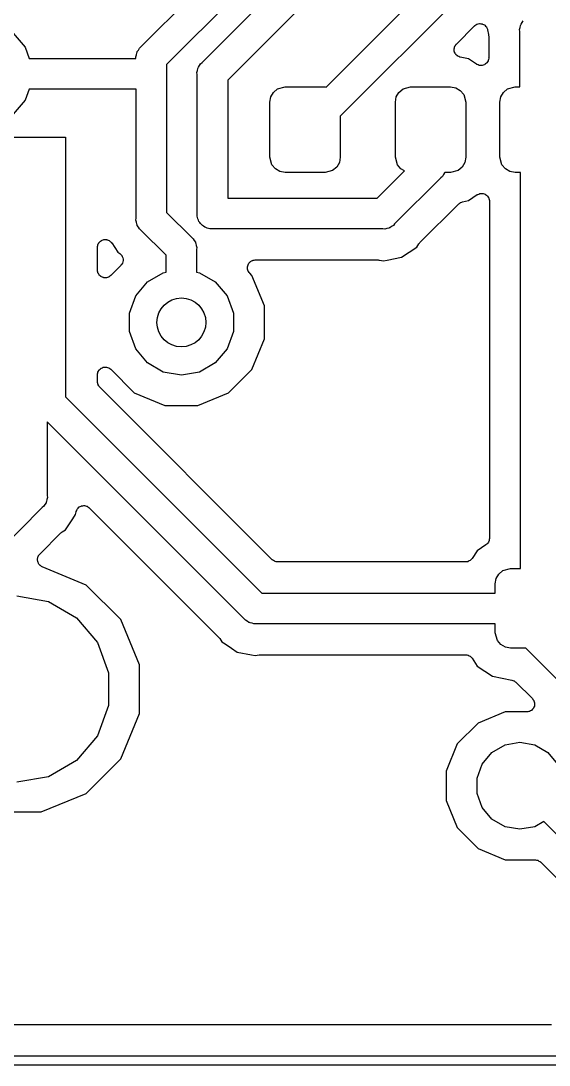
# Model space of a CAD drawing. Extents: x 92.1 to 192.1, y -135.1 to -45.9.
# Drawn here: x 101.26 to 109.9, y -135.07 to -118.01 of the extents above; entities that cross this region are included whole.
import ezdxf

# ---------------------------------------------------------------- set-up
doc = ezdxf.new("R2010")
doc.units = 0
doc.header["$MEASUREMENT"] = 0
doc.layers.add('BLACK', color=7, linetype='CONTINUOUS')

msp = doc.modelspace()

# ---------------------------------------------------------------- linework, layer by layer
at = {"layer": 'BLACK', "linetype": 'CONTINUOUS'}
for p, q in [((106.252, -119.09), (109.463, -115.879)), ((104.225, -118.688), (106.75, -116.162)), ((109.751, -116.298), (106.484, -119.565)), ((107.169, -116.45), (104.644, -118.976)), ((103.226, -118.434), (104.856, -116.803)), ((105.275, -117.091), (103.645, -118.722)), ((108.381, -118.386), (108.678, -118.089)), ((108.678, -118.089), (108.681, -118.087)), ((108.681, -118.087), (108.684, -118.084)), ((108.684, -118.084), (108.699, -118.074)), ((108.699, -118.074), (108.714, -118.064)), ((108.714, -118.064), (108.718, -118.063)), ((108.718, -118.063), (108.722, -118.061)), ((108.722, -118.061), (108.739, -118.057)), ((108.739, -118.057), (108.757, -118.053)), ((108.757, -118.053), (108.761, -118.053)), ((108.761, -118.053), (108.765, -118.052)), ((108.765, -118.052), (108.783, -118.055)), ((108.783, -118.055), (108.801, -118.057)), ((108.801, -118.057), (108.804, -118.058)), ((108.804, -118.058), (108.809, -118.059)), ((108.809, -118.059), (108.824, -118.068)), ((108.824, -118.068), (108.841, -118.075)), ((108.841, -118.075), (108.844, -118.078)), ((108.844, -118.078), (108.847, -118.08)), ((108.847, -118.08), (108.859, -118.094)), ((108.859, -118.094), (108.872, -118.106)), ((109.424, -118.116), (109.43, -118.083)), ((109.43, -118.083), (109.435, -118.073)), ((109.435, -118.073), (109.438, -118.063)), ((109.438, -118.063), (109.457, -118.035)), ((109.457, -118.035), (109.474, -118.007)), ((101.139, -118.211), (101.331, -118.44)), ((108.872, -118.106), (108.874, -118.11)), ((108.874, -118.11), (108.876, -118.113)), ((108.876, -118.113), (108.883, -118.13)), ((108.883, -118.13), (108.89, -118.146)), ((108.89, -118.146), (108.891, -118.151)), ((108.891, -118.151), (108.892, -118.154)), ((108.892, -118.154), (108.908, -118.232)), ((108.908, -118.232), (108.908, -118.245)), ((108.908, -118.245), (108.91, -118.257)), ((108.91, -118.257), (108.91, -118.611)), ((109.415, -118.148), (109.424, -118.116)), ((109.418, -118.181), (109.415, -118.148)), ((109.418, -119.086), (109.418, -118.181)), ((101.331, -118.44), (101.398, -118.622)), ((103.2, -118.455), (103.226, -118.434)), ((108.349, -118.448), (108.352, -118.43)), ((108.352, -118.43), (108.355, -118.427)), ((108.355, -118.427), (108.356, -118.422)), ((108.356, -118.422), (108.366, -118.408)), ((108.366, -118.408), (108.375, -118.392)), ((108.375, -118.392), (108.379, -118.39)), ((108.379, -118.39), (108.381, -118.386)), ((103.142, -118.596), (103.15, -118.564)), ((103.144, -118.622), (103.142, -118.596)), ((103.15, -118.564), (103.156, -118.531)), ((103.156, -118.531), (103.162, -118.522)), ((103.162, -118.522), (103.165, -118.511)), ((103.165, -118.511), (103.184, -118.484)), ((103.184, -118.484), (103.2, -118.455)), ((108.344, -118.465), (108.349, -118.448)), ((108.345, -118.469), (108.344, -118.465)), ((108.344, -118.473), (108.345, -118.469)), ((108.347, -118.491), (108.344, -118.473)), ((108.348, -118.509), (108.347, -118.491)), ((108.35, -118.513), (108.348, -118.509)), ((108.351, -118.517), (108.35, -118.513)), ((108.359, -118.533), (108.351, -118.517)), ((108.367, -118.549), (108.359, -118.533)), ((108.37, -118.552), (108.367, -118.549)), ((108.372, -118.556), (108.37, -118.552)), ((108.385, -118.567), (108.372, -118.556)), ((108.398, -118.58), (108.385, -118.567)), ((108.402, -118.582), (108.398, -118.58)), ((108.405, -118.585), (108.402, -118.582)), ((108.422, -118.591), (108.405, -118.585)), ((108.438, -118.599), (108.422, -118.591)), ((108.442, -118.599), (108.438, -118.599)), ((108.446, -118.601), (108.442, -118.599)), ((108.578, -118.627), (108.446, -118.601)), ((108.91, -118.611), (108.909, -118.615)), ((108.909, -118.615), (108.91, -118.62)), ((101.398, -118.622), (103.144, -118.622)), ((103.645, -118.722), (103.645, -121.139)), ((104.15, -118.818), (104.155, -118.785)), ((104.155, -118.785), (104.161, -118.776)), ((104.161, -118.776), (104.164, -118.765)), ((104.164, -118.765), (104.183, -118.738)), ((104.183, -118.738), (104.2, -118.709)), ((104.2, -118.709), (104.225, -118.688)), ((108.713, -118.717), (108.578, -118.627)), ((108.716, -118.719), (108.713, -118.717)), ((108.72, -118.721), (108.716, -118.719)), ((108.737, -118.727), (108.72, -118.721)), ((108.753, -118.735), (108.737, -118.727)), ((108.757, -118.735), (108.753, -118.735)), ((108.761, -118.736), (108.757, -118.735)), ((108.779, -118.736), (108.761, -118.736)), ((108.797, -118.738), (108.779, -118.736)), ((108.801, -118.736), (108.797, -118.738)), ((108.805, -118.736), (108.801, -118.736)), ((108.822, -118.73), (108.805, -118.736)), ((108.839, -118.725), (108.822, -118.73)), ((108.843, -118.723), (108.839, -118.725)), ((108.847, -118.721), (108.843, -118.723)), ((108.86, -118.71), (108.847, -118.721)), ((108.875, -118.699), (108.86, -118.71)), ((108.877, -118.696), (108.875, -118.699)), ((108.88, -118.693), (108.877, -118.696)), ((108.889, -118.677), (108.88, -118.693)), ((108.899, -118.663), (108.889, -118.677)), ((108.9, -118.658), (108.899, -118.663)), ((108.903, -118.655), (108.9, -118.658)), ((108.906, -118.637), (108.903, -118.655)), ((108.91, -118.62), (108.906, -118.637)), ((104.141, -118.85), (104.15, -118.818)), ((104.144, -118.883), (104.141, -118.85)), ((104.144, -121.18), (104.144, -118.883)), ((101.398, -119.122), (101.331, -119.304)), ((103.145, -119.122), (101.398, -119.122)), ((103.145, -121.232), (103.145, -119.122)), ((104.644, -118.976), (104.644, -120.908)), ((105.392, -119.176), (105.459, -119.12)), ((105.459, -119.12), (105.584, -119.086)), ((105.584, -119.086), (106.234, -119.086)), ((106.234, -119.086), (106.252, -119.09)), ((107.442, -119.176), (107.509, -119.12)), ((107.509, -119.12), (107.634, -119.086)), ((107.634, -119.086), (108.284, -119.086)), ((108.284, -119.086), (108.37, -119.101)), ((108.37, -119.101), (108.445, -119.145)), ((109.152, -119.176), (109.218, -119.12)), ((109.218, -119.12), (109.343, -119.086)), ((109.343, -119.086), (109.418, -119.086)), ((105.334, -119.336), (105.349, -119.251)), ((105.349, -119.251), (105.392, -119.176)), ((107.384, -119.336), (107.399, -119.251)), ((107.399, -119.251), (107.442, -119.176)), ((108.445, -119.145), (108.501, -119.211)), ((108.501, -119.211), (108.534, -119.336)), ((109.093, -119.336), (109.108, -119.251)), ((109.108, -119.251), (109.152, -119.176)), ((101.331, -119.304), (101.139, -119.533)), ((105.334, -120.236), (105.334, -119.336)), ((107.384, -120.236), (107.384, -119.336)), ((108.534, -119.336), (108.534, -120.236)), ((109.093, -120.236), (109.093, -119.336)), ((106.484, -119.565), (106.484, -120.236)), ((100.894, -119.909), (101.994, -119.909)), ((101.994, -119.909), (101.994, -124.155)), ((105.367, -120.361), (105.334, -120.236)), ((106.469, -120.322), (106.426, -120.397)), ((106.484, -120.236), (106.469, -120.322)), ((107.417, -120.361), (107.384, -120.236)), ((108.519, -120.322), (108.476, -120.397)), ((108.534, -120.236), (108.519, -120.322)), ((109.127, -120.361), (109.093, -120.236)), ((105.423, -120.428), (105.367, -120.361)), ((105.498, -120.471), (105.423, -120.428)), ((105.584, -120.486), (105.498, -120.471)), ((106.234, -120.486), (105.584, -120.486)), ((106.359, -120.453), (106.234, -120.486)), ((106.426, -120.397), (106.359, -120.453)), ((107.084, -120.908), (107.531, -120.461)), ((107.473, -120.428), (107.417, -120.361)), ((107.531, -120.461), (107.473, -120.428)), ((108.191, -120.486), (108.189, -120.494)), ((108.284, -120.486), (108.191, -120.486)), ((108.409, -120.453), (108.284, -120.486)), ((108.476, -120.397), (108.409, -120.453)), ((109.183, -120.428), (109.127, -120.361)), ((109.258, -120.471), (109.183, -120.428)), ((109.343, -120.486), (109.258, -120.471)), ((109.43, -120.486), (109.343, -120.486)), ((109.43, -126.96), (109.43, -120.486)), ((108.128, -120.571), (107.372, -121.327)), ((108.153, -120.55), (108.128, -120.571)), ((108.17, -120.521), (108.153, -120.55)), ((108.189, -120.494), (108.17, -120.521)), ((108.748, -120.838), (108.765, -120.83)), ((108.765, -120.83), (108.769, -120.83)), ((108.769, -120.83), (108.773, -120.829)), ((108.773, -120.829), (108.791, -120.829)), ((108.791, -120.829), (108.809, -120.827)), ((108.809, -120.827), (108.813, -120.829)), ((108.813, -120.829), (108.817, -120.829)), ((108.817, -120.829), (108.834, -120.835)), ((104.644, -120.908), (107.084, -120.908)), ((107.786, -121.632), (108.419, -120.999)), ((108.419, -120.999), (108.431, -120.991)), ((108.431, -120.991), (108.442, -120.981)), ((108.442, -120.981), (108.449, -120.978)), ((108.449, -120.978), (108.455, -120.974)), ((108.455, -120.974), (108.469, -120.97)), ((108.469, -120.97), (108.484, -120.965)), ((108.484, -120.965), (108.578, -120.946)), ((108.578, -120.946), (108.724, -120.848)), ((108.724, -120.848), (108.728, -120.846)), ((108.728, -120.846), (108.731, -120.844)), ((108.731, -120.844), (108.748, -120.838)), ((108.834, -120.835), (108.851, -120.84)), ((108.851, -120.84), (108.854, -120.842)), ((108.854, -120.842), (108.858, -120.844)), ((108.858, -120.844), (108.872, -120.855)), ((108.872, -120.855), (108.887, -120.866)), ((108.887, -120.866), (108.889, -120.869)), ((108.889, -120.869), (108.892, -120.872)), ((108.892, -120.872), (108.901, -120.888)), ((108.901, -120.888), (108.911, -120.902)), ((108.911, -120.902), (108.912, -120.907)), ((108.912, -120.907), (108.914, -120.91)), ((108.914, -120.91), (108.917, -120.928)), ((108.917, -120.928), (108.922, -120.945)), ((108.922, -120.945), (108.921, -120.949)), ((108.921, -120.949), (108.922, -120.954)), ((108.922, -120.954), (108.922, -126.467)), ((103.645, -121.139), (104.055, -121.549)), ((103.142, -121.265), (103.145, -121.232)), ((103.15, -121.297), (103.142, -121.265)), ((103.156, -121.329), (103.15, -121.297)), ((103.162, -121.339), (103.156, -121.329)), ((103.165, -121.35), (103.162, -121.339)), ((104.144, -121.202), (104.144, -121.18)), ((104.144, -121.18), (104.144, -121.18)), ((104.152, -121.223), (104.144, -121.202)), ((104.155, -121.245), (104.152, -121.223)), ((104.167, -121.264), (104.155, -121.245)), ((104.174, -121.285), (104.167, -121.264)), ((104.188, -121.302), (104.174, -121.285)), ((104.2, -121.321), (104.188, -121.302)), ((104.217, -121.335), (104.2, -121.321)), ((104.231, -121.352), (104.217, -121.335)), ((107.372, -121.327), (107.351, -121.352)), ((103.184, -121.377), (103.165, -121.35)), ((103.2, -121.406), (103.184, -121.377)), ((103.226, -121.427), (103.2, -121.406)), ((103.636, -121.837), (103.226, -121.427)), ((104.25, -121.364), (104.231, -121.352)), ((104.267, -121.378), (104.25, -121.364)), ((104.288, -121.385), (104.267, -121.378)), ((104.307, -121.397), (104.288, -121.385)), ((104.329, -121.4), (104.307, -121.397)), ((104.35, -121.408), (104.329, -121.4)), ((104.372, -121.408), (104.35, -121.408)), ((107.177, -121.408), (104.372, -121.408)), ((104.372, -121.408), (104.372, -121.408)), ((107.21, -121.411), (107.177, -121.408)), ((107.242, -121.402), (107.21, -121.411)), ((107.275, -121.397), (107.242, -121.402)), ((107.284, -121.391), (107.275, -121.397)), ((107.295, -121.388), (107.284, -121.391)), ((107.322, -121.369), (107.295, -121.388)), ((107.351, -121.352), (107.322, -121.369)), ((102.515, -121.694), (102.519, -121.68)), ((102.519, -121.68), (102.522, -121.665)), ((102.522, -121.665), (102.526, -121.659)), ((102.526, -121.659), (102.528, -121.652)), ((102.528, -121.652), (102.537, -121.64)), ((102.537, -121.64), (102.544, -121.627)), ((102.544, -121.627), (102.549, -121.622)), ((102.549, -121.622), (102.554, -121.617)), ((102.554, -121.617), (102.566, -121.608)), ((102.566, -121.608), (102.578, -121.598)), ((102.578, -121.598), (102.584, -121.596)), ((102.584, -121.596), (102.59, -121.592)), ((102.59, -121.592), (102.605, -121.588)), ((102.605, -121.588), (102.619, -121.583)), ((102.619, -121.583), (102.626, -121.583)), ((102.626, -121.583), (102.633, -121.582)), ((102.633, -121.582), (102.648, -121.583)), ((102.648, -121.583), (102.663, -121.583)), ((102.663, -121.583), (102.67, -121.586)), ((102.67, -121.586), (102.677, -121.586)), ((102.677, -121.586), (102.691, -121.593)), ((102.691, -121.593), (102.705, -121.598)), ((102.705, -121.598), (102.71, -121.603)), ((102.71, -121.603), (102.717, -121.606)), ((102.717, -121.606), (102.727, -121.617)), ((102.727, -121.617), (102.739, -121.627)), ((102.739, -121.627), (102.742, -121.633)), ((102.742, -121.633), (102.747, -121.638)), ((102.747, -121.638), (102.848, -121.789)), ((104.055, -121.549), (104.08, -121.571)), ((104.08, -121.571), (104.097, -121.599)), ((104.097, -121.599), (104.116, -121.627)), ((104.116, -121.627), (104.119, -121.637)), ((104.119, -121.637), (104.125, -121.647)), ((104.125, -121.647), (104.13, -121.68)), ((104.13, -121.68), (104.139, -121.712)), ((107.734, -121.704), (107.77, -121.652)), ((107.77, -121.652), (107.778, -121.643)), ((107.778, -121.643), (107.786, -121.632)), ((102.514, -121.708), (102.516, -121.701)), ((102.514, -122.08), (102.514, -121.708)), ((102.516, -121.701), (102.515, -121.694)), ((102.848, -121.789), (102.878, -121.809)), ((102.878, -121.809), (102.879, -121.81)), ((102.879, -121.81), (102.88, -121.81)), ((102.88, -121.81), (102.895, -121.825)), ((102.895, -121.825), (102.91, -121.839)), ((102.91, -121.839), (102.91, -121.841)), ((102.91, -121.841), (102.911, -121.842)), ((102.911, -121.842), (102.92, -121.86)), ((103.636, -122.117), (103.636, -121.837)), ((104.139, -121.712), (104.136, -121.745)), ((104.136, -121.745), (104.136, -122.117)), ((107.484, -121.872), (107.734, -121.704)), ((102.897, -122.004), (102.731, -122.17)), ((102.898, -122.003), (102.897, -122.004)), ((102.899, -122.002), (102.898, -122.003)), ((102.911, -121.985), (102.899, -122.002)), ((102.922, -121.968), (102.911, -121.985)), ((102.92, -121.86), (102.929, -121.879)), ((102.923, -121.967), (102.922, -121.968)), ((102.924, -121.966), (102.923, -121.967)), ((102.929, -121.946), (102.924, -121.966)), ((102.929, -121.879), (102.929, -121.88)), ((102.929, -121.88), (102.93, -121.882)), ((102.934, -121.926), (102.929, -121.946)), ((102.93, -121.882), (102.932, -121.902)), ((102.932, -121.902), (102.934, -121.923)), ((102.934, -121.923), (102.934, -121.924)), ((102.934, -121.924), (102.934, -121.926)), ((104.968, -122.021), (104.97, -122.016)), ((104.968, -122.038), (104.968, -122.021)), ((104.97, -122.01), (104.977, -121.995)), ((104.97, -122.016), (104.97, -122.01)), ((104.977, -121.995), (104.983, -121.979)), ((104.983, -121.979), (104.987, -121.975)), ((104.987, -121.975), (104.989, -121.97)), ((104.989, -121.97), (105.001, -121.958)), ((105.001, -121.958), (105.011, -121.946)), ((105.011, -121.946), (105.016, -121.943)), ((105.016, -121.943), (105.02, -121.939)), ((105.02, -121.939), (105.035, -121.932)), ((105.035, -121.932), (105.05, -121.924)), ((105.05, -121.924), (105.055, -121.923)), ((105.055, -121.923), (105.06, -121.92)), ((105.06, -121.92), (105.077, -121.919)), ((105.077, -121.919), (105.093, -121.916)), ((105.093, -121.916), (107.101, -121.916)), ((107.101, -121.916), (107.113, -121.918)), ((107.113, -121.918), (107.126, -121.918)), ((107.126, -121.918), (107.188, -121.931)), ((107.188, -121.931), (107.25, -121.918)), ((107.25, -121.918), (107.484, -121.872)), ((107.25, -121.918), (107.25, -121.918)), ((102.517, -122.097), (102.514, -122.08)), ((102.519, -122.113), (102.517, -122.097)), ((102.521, -122.118), (102.519, -122.113)), ((102.522, -122.124), (102.521, -122.118)), ((102.53, -122.138), (102.522, -122.124)), ((102.537, -122.153), (102.53, -122.138)), ((102.541, -122.157), (102.537, -122.153)), ((102.544, -122.162), (102.541, -122.157)), ((102.557, -122.173), (102.544, -122.162)), ((102.569, -122.184), (102.557, -122.173)), ((102.574, -122.187), (102.569, -122.184)), ((102.578, -122.19), (102.574, -122.187)), ((102.594, -122.196), (102.578, -122.19)), ((102.609, -122.203), (102.594, -122.196)), ((102.695, -122.196), (102.679, -122.2)), ((102.7, -122.192), (102.695, -122.196)), ((102.705, -122.19), (102.7, -122.192)), ((102.718, -122.18), (102.705, -122.19)), ((102.731, -122.17), (102.718, -122.18)), ((103.331, -122.275), (103.591, -122.125)), ((103.591, -122.125), (103.636, -122.117)), ((104.136, -122.117), (104.181, -122.125)), ((104.181, -122.125), (104.441, -122.275)), ((104.967, -122.054), (104.968, -122.038)), ((104.968, -122.059), (104.967, -122.054)), ((104.968, -122.065), (104.968, -122.059)), ((104.974, -122.081), (104.968, -122.065)), ((104.978, -122.097), (104.974, -122.081)), ((104.981, -122.101), (104.978, -122.097)), ((104.983, -122.106), (104.981, -122.101)), ((104.994, -122.119), (104.983, -122.106)), ((105.003, -122.133), (104.994, -122.119)), ((105.037, -122.167), (105.003, -122.133)), ((105.244, -122.666), (105.037, -122.167)), ((102.614, -122.204), (102.609, -122.203)), ((102.619, -122.206), (102.614, -122.204)), ((102.636, -122.206), (102.619, -122.206)), ((102.653, -122.207), (102.636, -122.206)), ((102.658, -122.206), (102.653, -122.207)), ((102.663, -122.206), (102.658, -122.206)), ((102.679, -122.2), (102.663, -122.206)), ((103.139, -122.504), (103.331, -122.275)), ((104.441, -122.275), (104.633, -122.504)), ((103.036, -122.786), (103.139, -122.504)), ((104.633, -122.504), (104.736, -122.786)), ((105.244, -123.206), (105.244, -122.666)), ((103.036, -123.086), (103.036, -122.786)), ((104.736, -122.786), (104.736, -123.086)), ((103.139, -123.368), (103.036, -123.086)), ((104.736, -123.086), (104.633, -123.368)), ((105.037, -123.705), (105.244, -123.206)), ((103.331, -123.597), (103.139, -123.368)), ((104.633, -123.368), (104.441, -123.597)), ((102.522, -123.748), (102.53, -123.734)), ((102.53, -123.734), (102.537, -123.719)), ((102.537, -123.719), (102.541, -123.715)), ((102.541, -123.715), (102.544, -123.71)), ((102.544, -123.71), (102.557, -123.699)), ((102.557, -123.699), (102.569, -123.688)), ((102.569, -123.688), (102.574, -123.685)), ((102.574, -123.685), (102.578, -123.682)), ((102.578, -123.682), (102.594, -123.676)), ((102.594, -123.676), (102.609, -123.669)), ((102.609, -123.669), (102.614, -123.668)), ((102.614, -123.668), (102.619, -123.666)), ((102.619, -123.666), (102.636, -123.666)), ((102.636, -123.666), (102.653, -123.665)), ((102.653, -123.665), (102.658, -123.666)), ((102.658, -123.666), (102.663, -123.666)), ((102.663, -123.666), (102.679, -123.672)), ((102.679, -123.672), (102.695, -123.676)), ((102.695, -123.676), (102.7, -123.68)), ((102.7, -123.68), (102.705, -123.682)), ((102.705, -123.682), (102.718, -123.692)), ((102.718, -123.692), (102.731, -123.702)), ((102.731, -123.702), (103.117, -124.087)), ((103.591, -123.747), (103.331, -123.597)), ((104.441, -123.597), (104.181, -123.747)), ((104.655, -124.087), (105.037, -123.705)), ((102.514, -123.792), (102.517, -123.775)), ((102.514, -123.904), (102.514, -123.792)), ((102.515, -123.91), (102.514, -123.904)), ((102.517, -123.775), (102.519, -123.759)), ((102.519, -123.759), (102.521, -123.754)), ((102.521, -123.754), (102.522, -123.748)), ((103.886, -123.799), (103.591, -123.747)), ((104.181, -123.747), (103.886, -123.799)), ((102.515, -123.916), (102.515, -123.91)), ((102.519, -123.932), (102.515, -123.916)), ((102.522, -123.948), (102.519, -123.932)), ((102.525, -123.953), (102.522, -123.948)), ((102.526, -123.958), (102.525, -123.953)), ((102.536, -123.972), (102.526, -123.958)), ((102.544, -123.986), (102.536, -123.972)), ((102.548, -123.99), (102.544, -123.986)), ((102.552, -123.994), (102.548, -123.99)), ((105.372, -126.814), (102.552, -123.994)), ((101.994, -124.155), (105.199, -127.36)), ((103.117, -124.087), (103.616, -124.294)), ((104.156, -124.294), (104.655, -124.087)), ((103.616, -124.294), (104.156, -124.294)), ((104.911, -127.779), (101.694, -124.562)), ((101.694, -124.562), (101.694, -125.767)), ((101.694, -125.767), (101.697, -125.8)), ((101.638, -125.941), (101.613, -125.962)), ((101.655, -125.912), (101.638, -125.941)), ((101.674, -125.885), (101.655, -125.912)), ((101.677, -125.875), (101.674, -125.885)), ((101.683, -125.865), (101.677, -125.875)), ((101.688, -125.832), (101.683, -125.865)), ((101.697, -125.8), (101.688, -125.832)), ((102.215, -125.956), (102.218, -125.953)), ((102.218, -125.953), (102.234, -125.945)), ((102.234, -125.945), (102.25, -125.937)), ((102.25, -125.937), (102.254, -125.936)), ((102.254, -125.936), (102.258, -125.934)), ((102.258, -125.934), (102.276, -125.933)), ((102.276, -125.933), (102.294, -125.93)), ((102.294, -125.93), (102.298, -125.931)), ((102.298, -125.931), (102.302, -125.931)), ((102.302, -125.931), (102.319, -125.935)), ((102.319, -125.935), (102.337, -125.939)), ((102.337, -125.939), (102.34, -125.941)), ((102.34, -125.941), (102.345, -125.942)), ((102.345, -125.942), (102.359, -125.952)), ((102.359, -125.952), (102.375, -125.962)), ((101.613, -125.962), (98.4761, -129.099)), ((102.111, -126.144), (102.158, -126.074)), ((102.158, -126.074), (102.166, -126.032)), ((102.166, -126.032), (102.168, -126.028)), ((102.168, -126.024), (102.176, -126.008)), ((102.168, -126.028), (102.168, -126.024)), ((102.176, -126.008), (102.182, -125.991)), ((102.182, -125.991), (102.185, -125.988)), ((102.185, -125.988), (102.187, -125.984)), ((102.187, -125.984), (102.2, -125.971)), ((102.2, -125.971), (102.211, -125.958)), ((102.211, -125.958), (102.215, -125.956)), ((102.375, -125.962), (102.377, -125.965)), ((102.377, -125.965), (102.381, -125.967)), ((102.381, -125.967), (104.497, -128.084)), ((101.99, -126.324), (102.034, -126.259)), ((102.034, -126.259), (102.111, -126.144)), ((102.111, -126.144), (102.111, -126.144)), ((101.571, -126.723), (101.918, -126.376)), ((101.918, -126.376), (101.929, -126.368)), ((101.929, -126.368), (101.938, -126.36)), ((101.938, -126.36), (101.99, -126.324)), ((108.865, -126.572), (108.724, -126.667)), ((108.878, -126.56), (108.865, -126.572)), ((108.892, -126.548), (108.878, -126.56)), ((108.894, -126.545), (108.892, -126.548)), ((108.897, -126.542), (108.894, -126.545)), ((108.905, -126.526), (108.897, -126.542)), ((108.914, -126.51), (108.905, -126.526)), ((108.915, -126.506), (108.914, -126.51)), ((108.917, -126.502), (108.915, -126.506)), ((108.919, -126.484), (108.917, -126.502)), ((108.922, -126.467), (108.919, -126.484)), ((101.534, -126.802), (101.536, -126.794)), ((101.535, -126.816), (101.534, -126.802)), ((101.536, -126.794), (101.537, -126.786)), ((101.537, -126.786), (101.542, -126.773)), ((101.542, -126.773), (101.545, -126.759)), ((101.545, -126.759), (101.55, -126.753)), ((101.55, -126.753), (101.553, -126.745)), ((101.553, -126.745), (101.563, -126.735)), ((101.563, -126.735), (101.571, -126.723)), ((108.638, -126.795), (108.626, -126.808)), ((108.724, -126.667), (108.638, -126.795)), ((101.535, -126.83), (101.535, -126.816)), ((101.537, -126.838), (101.535, -126.83)), ((101.538, -126.846), (101.537, -126.838)), ((101.544, -126.858), (101.538, -126.846)), ((101.548, -126.872), (101.544, -126.858)), ((101.553, -126.878), (101.548, -126.872)), ((101.557, -126.886), (101.553, -126.878)), ((101.566, -126.896), (101.557, -126.886)), ((101.575, -126.907), (101.566, -126.896)), ((101.582, -126.911), (101.575, -126.907)), ((101.588, -126.917), (101.582, -126.911)), ((101.6, -126.923), (101.588, -126.917)), ((101.612, -126.93), (101.6, -126.923)), ((102.331, -127.228), (101.612, -126.93)), ((105.376, -126.818), (105.372, -126.814)), ((105.38, -126.822), (105.376, -126.818)), ((105.394, -126.83), (105.38, -126.822)), ((105.408, -126.84), (105.394, -126.83)), ((105.413, -126.841), (105.408, -126.84)), ((105.418, -126.844), (105.413, -126.841)), ((105.434, -126.847), (105.418, -126.844)), ((105.451, -126.851), (105.434, -126.847)), ((105.456, -126.851), (105.451, -126.851)), ((105.462, -126.852), (105.456, -126.851)), ((108.533, -126.852), (105.462, -126.852)), ((108.551, -126.848), (108.533, -126.852)), ((108.568, -126.847), (108.551, -126.848)), ((108.572, -126.845), (108.568, -126.847)), ((108.576, -126.844), (108.572, -126.845)), ((108.592, -126.835), (108.576, -126.844)), ((108.608, -126.827), (108.592, -126.835)), ((108.611, -126.824), (108.608, -126.827)), ((108.614, -126.822), (108.611, -126.824)), ((108.626, -126.808), (108.614, -126.822)), ((109.142, -126.993), (109.267, -126.96)), ((109.267, -126.96), (109.43, -126.96)), ((109.017, -127.21), (109.032, -127.124)), ((109.032, -127.124), (109.076, -127.049)), ((109.076, -127.049), (109.142, -126.993)), ((102.896, -127.793), (102.331, -127.228)), ((109.017, -127.36), (109.017, -127.21)), ((101.194, -127.407), (101.714, -127.499)), ((105.199, -127.36), (109.017, -127.36)), ((101.714, -127.499), (102.173, -127.764)), ((102.173, -127.764), (102.513, -128.169)), ((103.201, -128.531), (102.896, -127.793)), ((104.932, -127.804), (104.911, -127.779)), ((104.961, -127.821), (104.932, -127.804)), ((104.988, -127.84), (104.961, -127.821)), ((104.999, -127.843), (104.988, -127.84)), ((105.008, -127.848), (104.999, -127.843)), ((105.041, -127.854), (105.008, -127.848)), ((105.073, -127.862), (105.041, -127.854)), ((105.106, -127.86), (105.073, -127.862)), ((109.017, -127.86), (105.106, -127.86)), ((109.017, -128.01), (109.017, -127.86)), ((102.513, -128.169), (102.693, -128.666)), ((104.497, -128.084), (104.505, -128.094)), ((104.505, -128.094), (104.513, -128.103)), ((104.513, -128.103), (104.549, -128.156)), ((104.549, -128.156), (104.601, -128.191)), ((109.051, -128.135), (109.017, -128.01)), ((109.107, -128.201), (109.051, -128.135)), ((104.601, -128.191), (104.705, -128.261)), ((104.705, -128.261), (104.705, -128.261)), ((104.705, -128.261), (104.799, -128.324)), ((104.799, -128.324), (105.033, -128.37)), ((109.182, -128.245), (109.107, -128.201)), ((109.267, -128.26), (109.182, -128.245)), ((109.516, -128.26), (109.267, -128.26)), ((111.375, -130.118), (109.516, -128.26)), ((105.033, -128.37), (105.033, -128.37)), ((105.033, -128.37), (105.095, -128.382)), ((105.095, -128.382), (105.157, -128.37)), ((105.157, -128.37), (105.17, -128.37)), ((105.17, -128.37), (105.182, -128.368)), ((105.182, -128.368), (108.533, -128.368)), ((108.533, -128.368), (108.551, -128.371)), ((108.551, -128.371), (108.568, -128.373)), ((108.568, -128.373), (108.572, -128.375)), ((108.572, -128.375), (108.576, -128.375)), ((108.576, -128.375), (108.592, -128.384)), ((108.592, -128.384), (108.608, -128.392)), ((108.608, -128.392), (108.611, -128.395)), ((108.611, -128.395), (108.614, -128.397)), ((108.614, -128.397), (108.626, -128.411)), ((108.626, -128.411), (108.638, -128.424)), ((108.638, -128.424), (108.724, -128.553)), ((102.693, -128.666), (102.693, -129.195)), ((103.201, -129.33), (103.201, -128.531)), ((108.724, -128.553), (108.974, -128.719)), ((108.974, -128.719), (109.29, -128.782)), ((109.29, -128.782), (109.304, -128.788)), ((109.304, -128.788), (109.319, -128.792)), ((109.319, -128.792), (109.325, -128.796)), ((109.325, -128.796), (109.331, -128.798)), ((109.331, -128.798), (109.343, -128.808)), ((109.343, -128.808), (109.355, -128.817)), ((109.355, -128.817), (109.624, -129.085)), ((102.693, -129.195), (102.513, -129.692)), ((109.624, -129.085), (109.633, -129.099)), ((109.633, -129.099), (109.644, -129.112)), ((109.644, -129.112), (109.646, -129.117)), ((109.646, -129.117), (109.649, -129.121)), ((109.649, -129.121), (109.653, -129.137)), ((109.653, -129.137), (109.659, -129.153)), ((109.659, -129.197), (109.657, -129.202)), ((109.659, -129.153), (109.659, -129.159)), ((109.659, -129.159), (109.66, -129.164)), ((109.66, -129.164), (109.659, -129.18)), ((109.659, -129.18), (109.659, -129.197)), ((102.896, -130.068), (103.201, -129.33)), ((109.18, -129.302), (108.736, -129.486)), ((109.534, -129.302), (109.18, -129.302)), ((109.55, -129.299), (109.534, -129.302)), ((109.567, -129.298), (109.55, -129.299)), ((109.572, -129.295), (109.567, -129.298)), ((109.577, -129.294), (109.572, -129.295)), ((109.592, -129.286), (109.577, -129.294)), ((109.607, -129.279), (109.592, -129.286)), ((109.611, -129.275), (109.607, -129.279)), ((109.615, -129.272), (109.611, -129.275)), ((109.626, -129.26), (109.615, -129.272)), ((109.638, -129.248), (109.626, -129.26)), ((109.64, -129.243), (109.638, -129.248)), ((109.644, -129.238), (109.64, -129.243)), ((109.649, -129.223), (109.644, -129.238)), ((109.656, -129.208), (109.649, -129.223)), ((109.657, -129.202), (109.656, -129.208)), ((108.736, -129.486), (108.396, -129.826)), ((102.513, -129.692), (102.173, -130.097)), ((108.396, -129.826), (108.212, -130.27)), ((108.963, -129.965), (109.177, -129.842)), ((109.177, -129.842), (109.42, -129.799)), ((109.42, -129.799), (109.663, -129.842)), ((109.663, -129.842), (109.877, -129.965)), ((108.804, -130.155), (108.963, -129.965)), ((109.877, -129.965), (110.036, -130.155)), ((102.173, -130.097), (101.714, -130.362)), ((102.331, -130.633), (102.896, -130.068)), ((108.72, -130.387), (108.804, -130.155)), ((101.714, -130.362), (101.194, -130.453)), ((108.212, -130.27), (108.212, -130.75)), ((108.72, -130.633), (108.72, -130.387)), ((101.593, -130.938), (102.331, -130.633)), ((108.804, -130.865), (108.72, -130.633)), ((108.212, -130.75), (108.396, -131.194)), ((108.963, -131.055), (108.804, -130.865)), ((100.794, -130.938), (101.593, -130.938)), ((109.177, -131.178), (108.963, -131.055)), ((108.396, -131.194), (108.736, -131.534)), ((109.42, -131.221), (109.177, -131.178)), ((109.663, -131.178), (109.42, -131.221)), ((109.81, -131.093), (109.663, -131.178)), ((110.966, -132.249), (109.81, -131.093)), ((108.736, -131.534), (109.18, -131.718)), ((109.18, -131.718), (109.664, -131.718)), ((109.664, -131.718), (109.669, -131.719)), ((109.669, -131.719), (109.675, -131.718)), ((109.675, -131.718), (109.691, -131.723)), ((109.691, -131.723), (109.707, -131.726)), ((109.707, -131.726), (109.712, -131.728)), ((109.712, -131.728), (109.717, -131.73)), ((109.717, -131.73), (109.731, -131.739)), ((109.731, -131.739), (109.745, -131.748)), ((109.745, -131.748), (109.749, -131.752)), ((109.749, -131.752), (109.754, -131.755)), ((109.754, -131.755), (110.553, -132.554)), ((109.936, -134.417), (94.0126, -134.417)), ((92.275, -134.925), (191.925, -134.925)), ((191.987, -135.075), (92.1934, -135.075))]:
    msp.add_line(p, q, dxfattribs=at)
at = {"layer": 'BLACK'}
msp.add_circle((103.886, -122.936), 0.4, dxfattribs=at)

doc.saveas('drawing.dxf')
